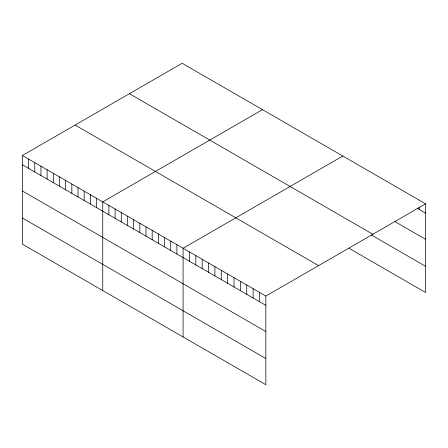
<?xml version="1.0" encoding="UTF-8"?>
<svg xmlns="http://www.w3.org/2000/svg" width="448" height="448" viewBox="0 0 448 448"><rect width="100%" height="100%" fill="white"/><g stroke="black" fill="none" stroke-linecap="round" stroke-linejoin="round"><path stroke-width="0.67" d="M22.4 155.495L265.854 296.055L265.854 384.731L22.4 244.171L22.4 155.495L182.146 63.269L425.6 203.829L425.6 292.505L349.194 248.388M262.483 109.654L102.743 201.88L102.743 290.556M342.826 156.038L183.081 248.265L183.081 336.941M265.854 296.055L425.6 203.829M417.497 208.454L425.6 213.13M394.923 221.614L425.6 239.327M129.427 93.705L372.887 234.265M371.19 234.898L425.6 266.314M75.113 125.059L318.573 265.619M22.4 164.802L265.854 305.357M22.4 190.994L265.854 331.554M22.4 217.98L265.854 358.54M419.233 207.463L419.233 209.457M259.487 292.376L259.487 301.683M253.12 288.702L253.12 298.004M246.753 285.029L246.753 294.33M240.386 281.35L240.386 290.657M234.018 277.676L234.018 286.978M227.651 273.997L227.651 283.304M221.284 270.323L221.284 279.625M214.917 266.644L214.917 275.951M208.55 262.97L208.55 272.272M202.182 259.291L202.182 268.598M195.815 255.618L195.815 264.919M189.448 251.938L189.448 261.246M176.904 244.698L176.904 253.999M170.722 241.13L170.722 250.432M164.539 237.563L164.539 246.865M158.362 233.99L158.362 243.298M152.18 230.423L152.18 239.73M146.003 226.856L146.003 236.163M139.821 223.289L139.821 232.59M133.638 219.722L133.638 229.023M127.462 216.154L127.462 225.456M121.279 212.587L121.279 221.889M115.102 209.014L115.102 218.322M108.92 205.447L108.92 214.754M96.561 198.313L96.561 207.614M90.378 194.746L90.378 204.047M84.202 191.178L84.202 200.48M78.019 187.606L78.019 196.913M71.842 184.038L71.842 193.346M65.66 180.471L65.66 189.778M59.478 176.904L59.478 186.206M53.301 173.337L53.301 182.638M47.118 169.77L47.118 179.071M40.942 166.202L40.942 175.504M34.759 162.63L34.759 171.937M28.582 159.062L28.582 168.37"/></g></svg>
